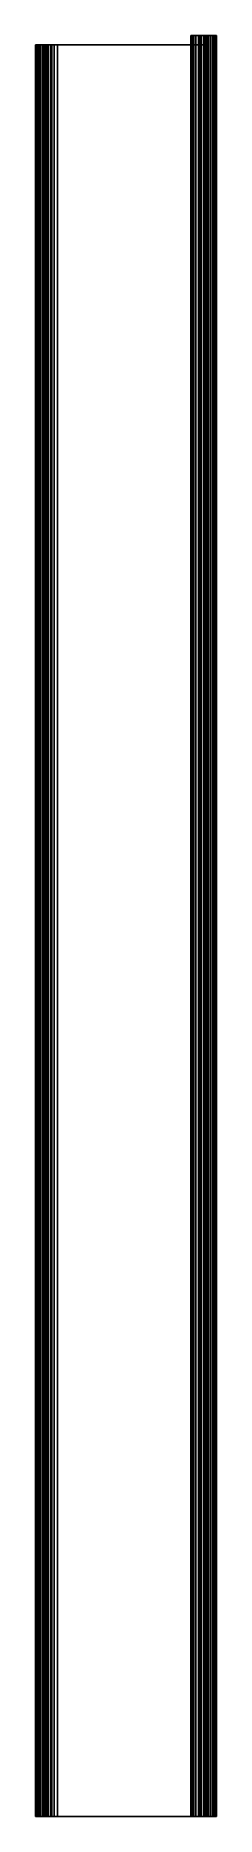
# Model space of a CAD drawing. Extents: x 0 to 39, y -384 to 2.
import ezdxf

# ---------------------------------------------------------------- set-up
doc = ezdxf.new("R2010")
doc.units = 0
doc.header["$MEASUREMENT"] = 0
doc.layers.get('0').update_dxf_attribs({"color": 3, "linetype": 'CONTINUOUS'})

msp = doc.modelspace()

# ---------------------------------------------------------------- linework, layer by layer
for points in [[(0, 0, 0.64), (1.8, 0, 0.64), (1.8, 0, 3.1), (0, 0, 3.1)], [(1.8, -384, 0.64), (0, -384, 0.64), (0, 0, 0.64), (1.8, 0, 0.64)], [(0, 0, 3.1), (0, 0, 0.64), (0, -384, 0.64), (0, -384, 3.1)], [(0, -384, 32.19), (0, -384, 43.34), (0, 0, 43.34), (0, 0, 32.19)], [(0, 0, 43.34), (0, 0, 32.19), (1.8, 0, 32.19), (1.8, 0, 43.34)], [(1, -384, 5.14), (1, -384, 30.14), (1, 0, 30.14), (1, 0, 5.14)], [(1, 0, 5.14), (2.8, 0, 5.14), (2.8, 0, 30.14), (1, 0, 30.14)], [(1.8, -384, 0.64), (1.8, -384, 3.1), (1.8, 0, 3.1), (1.8, 0, 0.64)], [(1.8, 0, 32.19), (1.8, 0, 43.34), (1.8, -384, 43.34), (1.8, -384, 32.19)], [(2.8, 0, 5.14), (2.8, 0, 30.14), (2.8, -384, 30.14), (2.8, -384, 5.14)], [(36.5, -384, 46.34), (36.5, 0, 46.34), (4.8, 0, 46.34), (4.8, -384, 46.34)], [(36.5, 0, 48.14), (4.8, 0, 48.14), (4.8, -384, 48.14), (36.5, -384, 48.14)], [(4.8, 0, 46.34), (4.8, 0, 48.14), (36.5, 0, 48.14), (36.5, 0, 46.34)], [(33.75, -384, 40.44), (33.75, 2, 40.44), (35.55, 2, 40.44), (35.55, -384, 40.44)], [(33.75, -384, 36.74), (33.75, 2, 36.74), (33.75, 2, 40.44), (33.75, -384, 40.44)], [(35.55, 2, 40.44), (33.75, 2, 40.44), (33.75, 2, 36.74), (35.55, 2, 36.74)], [(35.55, -384, 36.74), (35.55, 2, 36.74), (35.55, 2, 40.44), (35.55, -384, 40.44)], [(36.8, -384, 36.34), (36.8, 2, 36.34), (35.95, 2, 36.34), (35.95, -384, 36.34)], [(36.8, -384, 34.54), (36.8, 2, 34.54), (35.95, 2, 34.54), (35.95, -384, 34.54)], [(36.8, 2, 36.34), (36.8, 2, 34.54), (35.95, 2, 34.54), (35.95, 2, 36.34)], [(36.5, 2, 48.14), (36.5, 0, 48.14), (36.5, 0, 46.34), (36.5, 2, 46.34)], [(37.5, 2, 45.34), (37.5, -384, 45.34), (37.5, -384, 37.04), (37.5, 2, 37.04)], [(37.5, 2, 45.34), (39.3, 2, 45.34), (39.3, 2, 37.04), (37.5, 2, 37.04)], [(39.3, -384, 45.34), (39.3, -384, 37.04), (39.3, 2, 37.04), (39.3, 2, 45.34)], [(1.8, -384, 32.19), (0, -384, 32.19), (0, -384, 43.34), (1.8, -384, 43.34)], [(1.8, -384, 0.64), (1.8, -384, 3.1), (0, -384, 3.1), (0, -384, 0.64)], [(1, -384, 5.14), (2.8, -384, 5.14), (2.8, -384, 30.14), (1, -384, 30.14)], [(4.8, -384, 46.34), (4.8, -384, 48.14), (36.5, -384, 48.14), (36.5, -384, 46.34)], [(33.75, -384, 40.44), (33.75, -384, 36.74), (35.55, -384, 36.74), (35.55, -384, 40.44)], [(36.8, -384, 36.34), (36.8, -384, 34.54), (35.95, -384, 34.54), (35.95, -384, 36.34)], [(37.5, -384, 45.34), (39.3, -384, 45.34), (39.3, -384, 37.04), (37.5, -384, 37.04)]]:
    msp.add_3dface(points)

# ---------------------------------------------------------------- meshes
mesh = msp.add_polymesh((2, 7))
for k, corner in enumerate([(0.85, 0, 4.83), (0.6, 0, 4.61), (0.39, 0, 4.35), (0.22, 0, 4.06), (0.1, 0, 3.75), (0.03, 0, 3.43), (0, 0, 3.1), (0.85, -384, 4.83), (0.6, -384, 4.61), (0.39, -384, 4.35), (0.22, -384, 4.06), (0.1, -384, 3.75), (0.03, -384, 3.43), (0, -384, 3.1)]):
    mesh.set_mesh_vertex(divmod(k, 7), corner)
mesh = msp.add_polymesh((2, 7))
for k, corner in enumerate([(0, -384, 32.19), (0.03, -384, 31.86), (0.1, -384, 31.54), (0.22, -384, 31.23), (0.39, -384, 30.94), (0.6, -384, 30.68), (0.85, -384, 30.46), (0, 0, 32.19), (0.03, 0, 31.86), (0.1, 0, 31.54), (0.22, 0, 31.23), (0.39, 0, 30.94), (0.6, 0, 30.68), (0.85, 0, 30.46)]):
    mesh.set_mesh_vertex(divmod(k, 7), corner)
mesh = msp.add_polymesh((2, 7))
for k, corner in enumerate([(0, 0, 43.34), (0.16, 0, 44.59), (0.64, 0, 45.74), (1.41, 0, 46.74), (2.4, 0, 47.5), (3.56, 0, 47.98), (4.8, 0, 48.14), (0, -384, 43.34), (0.16, -384, 44.59), (0.64, -384, 45.74), (1.41, -384, 46.74), (2.4, -384, 47.5), (3.56, -384, 47.98), (4.8, -384, 48.14)]):
    mesh.set_mesh_vertex(divmod(k, 7), corner)
mesh = msp.add_polymesh((2, 7))
for k, corner in enumerate([(1.8, 0, 43.34), (1.9, 0, 44.12), (2.2, 0, 44.84), (2.68, 0, 45.47), (3.3, 0, 45.94), (4.02, 0, 46.24), (4.8, 0, 46.34), (0, 0, 43.34), (0.16, 0, 44.59), (0.64, 0, 45.74), (1.41, 0, 46.74), (2.4, 0, 47.5), (3.56, 0, 47.98), (4.8, 0, 48.14)]):
    mesh.set_mesh_vertex(divmod(k, 7), corner)
mesh = msp.add_polymesh((2, 7))
for k, corner in enumerate([(1.95, 0, 31.88), (1.91, 0, 31.92), (1.87, 0, 31.97), (1.84, 0, 32.02), (1.82, 0, 32.07), (1.8, 0, 32.13), (1.8, 0, 32.19), (0.85, 0, 30.46), (0.6, 0, 30.68), (0.39, 0, 30.94), (0.22, 0, 31.23), (0.1, 0, 31.54), (0.03, 0, 31.86), (0, 0, 32.19)]):
    mesh.set_mesh_vertex(divmod(k, 7), corner)
mesh = msp.add_polymesh((2, 7))
for k, corner in enumerate([(1.95, 0, 3.41), (1.91, 0, 3.37), (1.87, 0, 3.32), (1.84, 0, 3.27), (1.82, 0, 3.21), (1.8, 0, 3.16), (1.8, 0, 3.1), (0.85, 0, 4.83), (0.6, 0, 4.61), (0.39, 0, 4.35), (0.22, 0, 4.06), (0.1, 0, 3.75), (0.03, 0, 3.43), (0, 0, 3.1)]):
    mesh.set_mesh_vertex(divmod(k, 7), corner)
mesh = msp.add_polymesh((2, 4))
for k, corner in enumerate([(0.85, 0, 4.83), (0.93, 0, 4.92), (0.98, 0, 5.03), (1, 0, 5.14), (0.85, -384, 4.83), (0.93, -384, 4.92), (0.98, -384, 5.03), (1, -384, 5.14)]):
    mesh.set_mesh_vertex(divmod(k, 4), corner)
mesh = msp.add_polymesh((2, 4))
for k, corner in enumerate([(0.85, 0, 30.46), (0.93, 0, 30.37), (0.98, 0, 30.26), (1, 0, 30.14), (0.85, -384, 30.46), (0.93, -384, 30.37), (0.98, -384, 30.26), (1, -384, 30.14)]):
    mesh.set_mesh_vertex(divmod(k, 4), corner)
mesh = msp.add_polymesh((2, 7))
for k, corner in enumerate([(1, 0, 30.14), (1, 0, 30.2), (0.98, 0, 30.26), (0.96, 0, 30.32), (0.93, 0, 30.37), (0.89, 0, 30.42), (0.85, 0, 30.46), (2.8, 0, 30.14), (2.77, 0, 30.48), (2.7, 0, 30.8), (2.58, 0, 31.11), (2.41, 0, 31.4), (2.2, 0, 31.65), (1.95, 0, 31.88)]):
    mesh.set_mesh_vertex(divmod(k, 7), corner)
mesh = msp.add_polymesh((2, 7))
for k, corner in enumerate([(0.85, 0, 4.83), (0.89, 0, 4.87), (0.93, 0, 4.92), (0.96, 0, 4.97), (0.98, 0, 5.03), (1, 0, 5.08), (1, 0, 5.14), (1.95, 0, 3.41), (2.2, 0, 3.63), (2.41, 0, 3.89), (2.58, 0, 4.18), (2.7, 0, 4.49), (2.77, 0, 4.81), (2.8, 0, 5.14)]):
    mesh.set_mesh_vertex(divmod(k, 7), corner)
mesh = msp.add_polymesh((2, 7))
for k, corner in enumerate([(1.8, -384, 43.34), (1.9, -384, 44.12), (2.2, -384, 44.84), (2.68, -384, 45.47), (3.3, -384, 45.94), (4.02, -384, 46.24), (4.8, -384, 46.34), (1.8, 0, 43.34), (1.9, 0, 44.12), (2.2, 0, 44.84), (2.68, 0, 45.47), (3.3, 0, 45.94), (4.02, 0, 46.24), (4.8, 0, 46.34)]):
    mesh.set_mesh_vertex(divmod(k, 7), corner)
mesh = msp.add_polymesh((2, 4))
for k, corner in enumerate([(1.95, 0, 3.41), (1.87, 0, 3.32), (1.82, 0, 3.21), (1.8, 0, 3.1), (1.95, -384, 3.41), (1.87, -384, 3.32), (1.82, -384, 3.21), (1.8, -384, 3.1)]):
    mesh.set_mesh_vertex(divmod(k, 4), corner)
mesh = msp.add_polymesh((2, 4))
for k, corner in enumerate([(1.95, 0, 31.88), (1.87, 0, 31.97), (1.82, 0, 32.07), (1.8, 0, 32.19), (1.95, -384, 31.88), (1.87, -384, 31.97), (1.82, -384, 32.07), (1.8, -384, 32.19)]):
    mesh.set_mesh_vertex(divmod(k, 4), corner)
mesh = msp.add_polymesh((2, 7))
for k, corner in enumerate([(1.95, 0, 31.88), (2.2, 0, 31.65), (2.41, 0, 31.4), (2.58, 0, 31.11), (2.7, 0, 30.8), (2.77, 0, 30.48), (2.8, 0, 30.14), (1.95, -384, 31.88), (2.2, -384, 31.65), (2.41, -384, 31.4), (2.58, -384, 31.11), (2.7, -384, 30.8), (2.77, -384, 30.48), (2.8, -384, 30.14)]):
    mesh.set_mesh_vertex(divmod(k, 7), corner)
mesh = msp.add_polymesh((2, 7))
for k, corner in enumerate([(2.8, -384, 5.14), (2.77, -384, 4.81), (2.7, -384, 4.49), (2.58, -384, 4.18), (2.41, -384, 3.89), (2.2, -384, 3.63), (1.95, -384, 3.41), (2.8, 0, 5.14), (2.77, 0, 4.81), (2.7, 0, 4.49), (2.58, 0, 4.18), (2.41, 0, 3.89), (2.2, 0, 3.63), (1.95, 0, 3.41)]):
    mesh.set_mesh_vertex(divmod(k, 7), corner)
mesh = msp.add_polymesh((2, 7))
for k, corner in enumerate([(33.75, -384, 36.74), (33.82, -384, 36.17), (34.04, -384, 35.64), (34.39, -384, 35.19), (34.85, -384, 34.84), (35.38, -384, 34.62), (35.95, -384, 34.54), (33.75, 2, 36.74), (33.82, 2, 36.17), (34.04, 2, 35.64), (34.39, 2, 35.19), (34.85, 2, 34.84), (35.38, 2, 34.62), (35.95, 2, 34.54)]):
    mesh.set_mesh_vertex(divmod(k, 7), corner)
mesh = msp.add_polymesh((2, 7))
for k, corner in enumerate([(35.55, 2, 36.74), (35.56, 2, 36.64), (35.6, 2, 36.54), (35.67, 2, 36.46), (35.75, 2, 36.4), (35.85, 2, 36.36), (35.95, 2, 36.34), (33.75, 2, 36.74), (33.82, 2, 36.17), (34.04, 2, 35.64), (34.39, 2, 35.19), (34.85, 2, 34.84), (35.38, 2, 34.62), (35.95, 2, 34.54)]):
    mesh.set_mesh_vertex(divmod(k, 7), corner)
mesh = msp.add_polymesh((2, 7))
for k, corner in enumerate([(35.55, 2, 36.74), (35.56, 2, 36.64), (35.6, 2, 36.54), (35.67, 2, 36.46), (35.75, 2, 36.4), (35.85, 2, 36.36), (35.95, 2, 36.34), (35.55, -384, 36.74), (35.56, -384, 36.64), (35.6, -384, 36.54), (35.67, -384, 36.46), (35.75, -384, 36.4), (35.85, -384, 36.36), (35.95, -384, 36.34)]):
    mesh.set_mesh_vertex(divmod(k, 7), corner)
mesh = msp.add_polymesh((2, 7))
for k, corner in enumerate([(36.5, -384, 48.14), (37.22, -384, 48.05), (37.9, -384, 47.77), (38.48, -384, 47.32), (38.92, -384, 46.74), (39.2, -384, 46.07), (39.3, -384, 45.34), (36.5, 2, 48.14), (37.22, 2, 48.05), (37.9, 2, 47.77), (38.48, 2, 47.32), (38.92, 2, 46.74), (39.2, 2, 46.07), (39.3, 2, 45.34)]):
    mesh.set_mesh_vertex(divmod(k, 7), corner)
mesh = msp.add_polymesh((2, 7))
for k, corner in enumerate([(36.5, 2, 46.34), (36.76, 2, 46.31), (37, 2, 46.21), (37.21, 2, 46.05), (37.37, 2, 45.84), (37.47, 2, 45.6), (37.5, 2, 45.34), (36.5, -384, 46.34), (36.76, -384, 46.31), (37, -384, 46.21), (37.21, -384, 46.05), (37.37, -384, 45.84), (37.47, -384, 45.6), (37.5, -384, 45.34)]):
    mesh.set_mesh_vertex(divmod(k, 7), corner)
mesh = msp.add_polymesh((2, 7))
for k, corner in enumerate([(37.5, 2, 45.34), (37.47, 2, 45.6), (37.37, 2, 45.84), (37.21, 2, 46.05), (37, 2, 46.21), (36.76, 2, 46.31), (36.5, 2, 46.34), (39.3, 2, 45.34), (39.2, 2, 46.07), (38.92, 2, 46.74), (38.48, 2, 47.32), (37.9, 2, 47.77), (37.22, 2, 48.05), (36.5, 2, 48.14)]):
    mesh.set_mesh_vertex(divmod(k, 7), corner)
mesh = msp.add_polymesh((2, 7))
for k, corner in enumerate([(37.5, -384, 37.04), (37.48, -384, 36.86), (37.41, -384, 36.69), (37.29, -384, 36.55), (37.15, -384, 36.44), (36.98, -384, 36.37), (36.8, -384, 36.34), (37.5, 2, 37.04), (37.48, 2, 36.86), (37.41, 2, 36.69), (37.29, 2, 36.55), (37.15, 2, 36.44), (36.98, 2, 36.37), (36.8, 2, 36.34)]):
    mesh.set_mesh_vertex(divmod(k, 7), corner)
mesh = msp.add_polymesh((2, 7))
for k, corner in enumerate([(39.3, 2, 37.04), (39.21, 2, 36.4), (38.97, 2, 35.79), (38.57, 2, 35.28), (38.05, 2, 34.88), (37.45, 2, 34.63), (36.8, 2, 34.54), (39.3, -384, 37.04), (39.21, -384, 36.4), (38.97, -384, 35.79), (38.57, -384, 35.28), (38.05, -384, 34.88), (37.45, -384, 34.63), (36.8, -384, 34.54)]):
    mesh.set_mesh_vertex(divmod(k, 7), corner)
mesh = msp.add_polymesh((2, 7))
for k, corner in enumerate([(36.8, 2, 36.34), (36.98, 2, 36.37), (37.15, 2, 36.44), (37.29, 2, 36.55), (37.41, 2, 36.69), (37.48, 2, 36.86), (37.5, 2, 37.04), (36.8, 2, 34.54), (37.45, 2, 34.63), (38.05, 2, 34.88), (38.57, 2, 35.28), (38.97, 2, 35.79), (39.21, 2, 36.4), (39.3, 2, 37.04)]):
    mesh.set_mesh_vertex(divmod(k, 7), corner)
mesh = msp.add_polymesh((2, 7))
for k, corner in enumerate([(1.8, -384, 43.34), (1.9, -384, 44.12), (2.2, -384, 44.84), (2.68, -384, 45.47), (3.3, -384, 45.94), (4.02, -384, 46.24), (4.8, -384, 46.34), (0, -384, 43.34), (0.16, -384, 44.59), (0.64, -384, 45.74), (1.41, -384, 46.74), (2.4, -384, 47.5), (3.56, -384, 47.98), (4.8, -384, 48.14)]):
    mesh.set_mesh_vertex(divmod(k, 7), corner)
mesh = msp.add_polymesh((2, 7))
for k, corner in enumerate([(1.95, -384, 3.41), (1.91, -384, 3.37), (1.87, -384, 3.32), (1.84, -384, 3.27), (1.82, -384, 3.21), (1.8, -384, 3.16), (1.8, -384, 3.1), (0.85, -384, 4.83), (0.6, -384, 4.61), (0.39, -384, 4.35), (0.22, -384, 4.06), (0.1, -384, 3.75), (0.03, -384, 3.43), (0, -384, 3.1)]):
    mesh.set_mesh_vertex(divmod(k, 7), corner)
mesh = msp.add_polymesh((2, 7))
for k, corner in enumerate([(1.95, -384, 31.88), (1.91, -384, 31.92), (1.87, -384, 31.97), (1.84, -384, 32.02), (1.82, -384, 32.07), (1.8, -384, 32.13), (1.8, -384, 32.19), (0.85, -384, 30.46), (0.6, -384, 30.68), (0.39, -384, 30.94), (0.22, -384, 31.23), (0.1, -384, 31.54), (0.03, -384, 31.86), (0, -384, 32.19)]):
    mesh.set_mesh_vertex(divmod(k, 7), corner)
mesh = msp.add_polymesh((2, 7))
for k, corner in enumerate([(0.85, -384, 4.83), (0.89, -384, 4.87), (0.93, -384, 4.92), (0.96, -384, 4.97), (0.98, -384, 5.03), (1, -384, 5.08), (1, -384, 5.14), (1.95, -384, 3.41), (2.2, -384, 3.63), (2.41, -384, 3.89), (2.58, -384, 4.18), (2.7, -384, 4.49), (2.77, -384, 4.81), (2.8, -384, 5.14)]):
    mesh.set_mesh_vertex(divmod(k, 7), corner)
mesh = msp.add_polymesh((2, 7))
for k, corner in enumerate([(1, -384, 30.14), (1, -384, 30.2), (0.98, -384, 30.26), (0.96, -384, 30.32), (0.93, -384, 30.37), (0.89, -384, 30.42), (0.85, -384, 30.46), (2.8, -384, 30.14), (2.77, -384, 30.48), (2.7, -384, 30.8), (2.58, -384, 31.11), (2.41, -384, 31.4), (2.2, -384, 31.65), (1.95, -384, 31.88)]):
    mesh.set_mesh_vertex(divmod(k, 7), corner)
mesh = msp.add_polymesh((2, 7))
for k, corner in enumerate([(35.95, -384, 36.34), (35.85, -384, 36.36), (35.75, -384, 36.4), (35.67, -384, 36.46), (35.6, -384, 36.54), (35.56, -384, 36.64), (35.55, -384, 36.74), (35.95, -384, 34.54), (35.38, -384, 34.62), (34.85, -384, 34.84), (34.39, -384, 35.19), (34.04, -384, 35.64), (33.82, -384, 36.17), (33.75, -384, 36.74)]):
    mesh.set_mesh_vertex(divmod(k, 7), corner)
mesh = msp.add_polymesh((2, 7))
for k, corner in enumerate([(36.5, -384, 46.34), (36.76, -384, 46.31), (37, -384, 46.21), (37.21, -384, 46.05), (37.37, -384, 45.84), (37.47, -384, 45.6), (37.5, -384, 45.34), (36.5, -384, 48.14), (37.22, -384, 48.05), (37.9, -384, 47.77), (38.48, -384, 47.32), (38.92, -384, 46.74), (39.2, -384, 46.07), (39.3, -384, 45.34)]):
    mesh.set_mesh_vertex(divmod(k, 7), corner)
mesh = msp.add_polymesh((2, 7))
for k, corner in enumerate([(37.5, -384, 37.04), (37.48, -384, 36.86), (37.41, -384, 36.69), (37.29, -384, 36.55), (37.15, -384, 36.44), (36.98, -384, 36.37), (36.8, -384, 36.34), (39.3, -384, 37.04), (39.21, -384, 36.4), (38.97, -384, 35.79), (38.57, -384, 35.28), (38.05, -384, 34.88), (37.45, -384, 34.63), (36.8, -384, 34.54)]):
    mesh.set_mesh_vertex(divmod(k, 7), corner)

doc.saveas('drawing.dxf')
